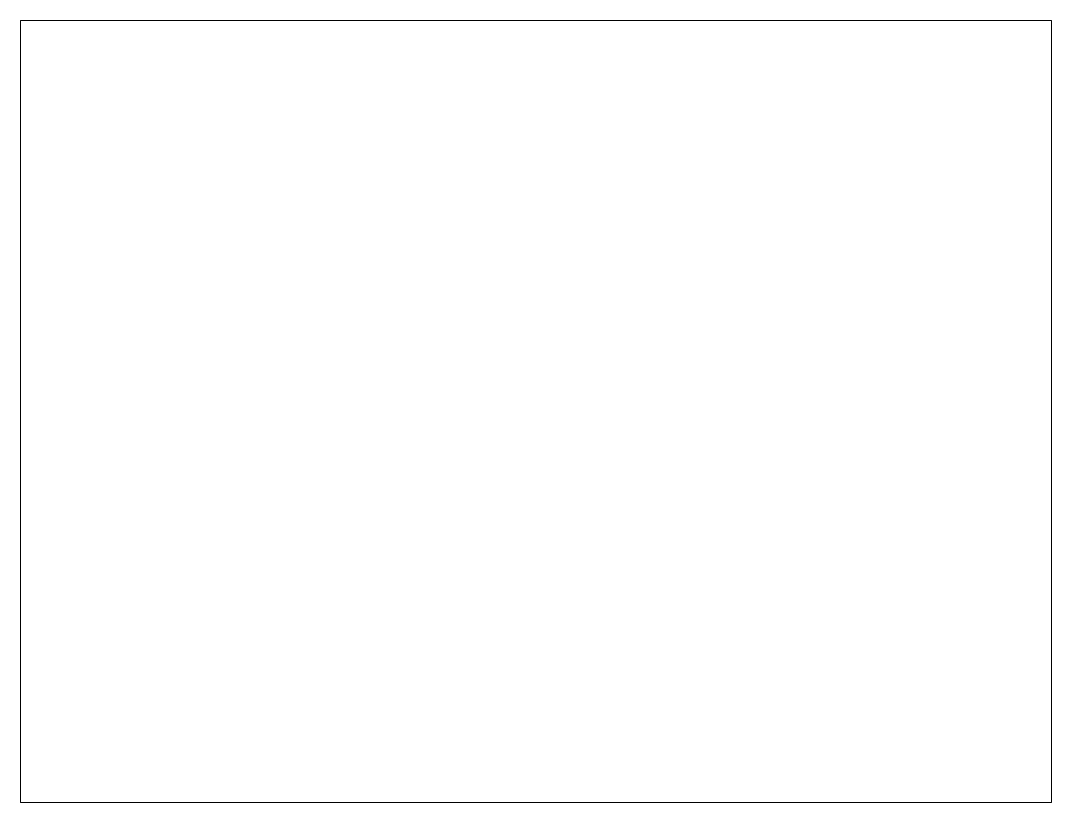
# Paper-space layout 'Layout2' of a CAD drawing. Header units: millimetres. Extents: x 26 to 231, y 20 to 176.
# The model-space entities are those that its viewports show. They can reach past a viewport. Long polylines and large blocks are cut down to what shows.
import ezdxf

# ---------------------------------------------------------------- set-up
doc = ezdxf.new("R2010")
doc.units = ezdxf.units.MM
doc.layers.add('ARM_LONGITUDINAL_Ø8', color=32, linetype='Continuous', lineweight=9)
doc.layers.add('COTA CYPE', color=31, linetype='Continuous')
pattern_1 = [(0, (3.427, 0), (0, 6.985), [5.08, -1.905]), (90, (3.427, 0), (-6.985, 4e-16), [5.08, -1.905])]
pattern_2 = [(0, (0.2575, -29.6454), (0, 6.985), [5.08, -1.905]), (90, (0.2575, -29.6454), (-6.985, 4e-16), [5.08, -1.905])]
pattern_3 = [(0, (0, 0), (0, 6.985), [5.08, -1.905]), (90, (0, 0), (-6.985, 4e-16), [5.08, -1.905])]

msp = doc.modelspace()

# ---------------------------------------------------------------- hatches: boundary and pattern name
at = {"layer": 'ARM_LONGITUDINAL_Ø8'}
h = msp.add_hatch(dxfattribs=at)
h.set_pattern_fill('ANGLE', color=252)
h.set_pattern_definition(pattern_3)
h.paths.add_polyline_path([(369.888, -16.637), (369.5886, -16.637), (369.5886, -16.9442)])
h = msp.add_hatch(dxfattribs=at)
h.set_pattern_fill('ANGLE', color=252)
h.set_pattern_definition(pattern_3)
h.paths.add_polyline_path([(350.6581, -29.2297), (350.3587, -29.2297), (350.3587, -29.5369)])
at = {"layer": 'COTA CYPE'}
h = msp.add_hatch(dxfattribs=at)
h.set_pattern_fill('ANGLE', color=252)
h.set_pattern_definition([(0, (19.23, 12.593), (0, 6.985), [5.08, -1.905]), (90, (19.23, 12.593), (-6.985, 4e-16), [5.08, -1.905])])
h.paths.add_polyline_path([(369.888, -16.637), (369.5886, -16.637), (369.5886, -16.9442)])
h = msp.add_hatch(dxfattribs=at)
h.set_pattern_fill('ANGLE', color=252)
h.set_pattern_definition(pattern_1)
h.paths.add_polyline_path([(369.5886, -16.637), (369.5886, -16.9442), (369.888, -16.637)])
h = msp.add_hatch(dxfattribs=at)
h.set_pattern_fill('ANGLE', color=252)
h.set_pattern_definition(pattern_1)
h.paths.add_polyline_path([(350.3587, -29.5369), (350.6581, -29.2297), (350.3587, -29.2297)])
h = msp.add_hatch(dxfattribs=at)
h.set_pattern_fill('ANGLE', color=252)
h.set_pattern_definition([(0, (16.06, -17.053), (0, 6.985), [5.08, -1.905]), (90, (16.06, -17.053), (-6.985, 4e-16), [5.08, -1.905])])
h.paths.add_polyline_path([(366.7182, -46.2824), (366.4188, -46.2824), (366.4188, -46.5896)])
h = msp.add_hatch(dxfattribs=at)
h.set_pattern_fill('ANGLE', color=252)
h.set_pattern_definition(pattern_2)
h.paths.add_polyline_path([(366.4188, -46.2824), (366.4188, -46.5896), (366.7182, -46.2824)])
h = msp.add_hatch(dxfattribs=at)
h.set_pattern_fill('ANGLE', color=252)
h.set_pattern_definition(pattern_2)
h.paths.add_polyline_path([(347.189, -59.1824), (347.4884, -58.8751), (347.189, -58.8751)])

psp = doc.layouts.new('Layout2')

# ---------------------------------------------------------------- viewports
at = {"layer": 'COTA CYPE', "view_target_point": (260.1879, -124.5571)}
psp.add_viewport(center=(128.5, 97.5), size=(205.6, 156), view_center_point=(4.9073, 60.9573), view_height=407.846112, dxfattribs=at)

doc.saveas('drawing.dxf')
